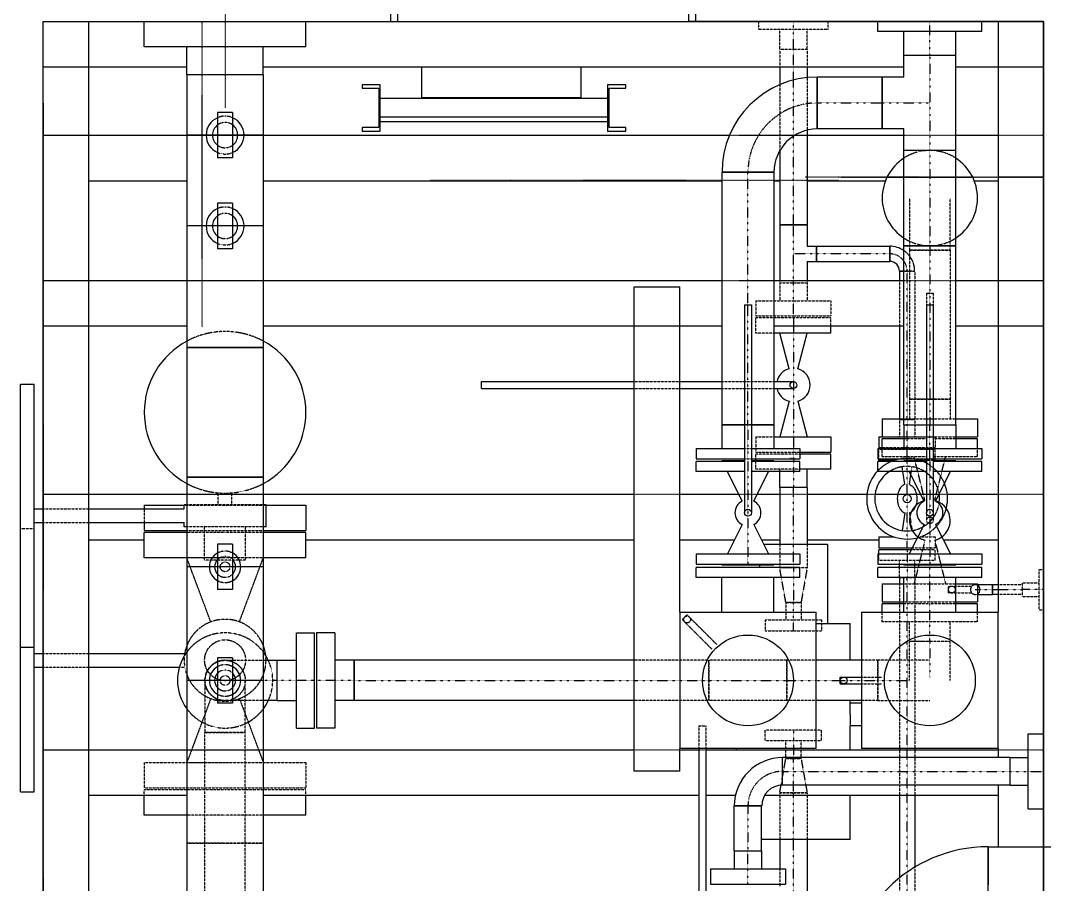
# Model space of a CAD drawing. Header units: millimetres. Extents: x -10011772 to -8149599, y 2847708 to 3434448.
# Drawn here: x -9500925 to -9496420, y 3187365 to 3191168 of the extents above; entities that cross this region are included whole.
import ezdxf

# ---------------------------------------------------------------- set-up
doc = ezdxf.new("R2010")
doc.units = ezdxf.units.MM
for name, pattern in [('DASHDOT2', [0.5, 0.25, -0.125, 0, -0.125]), ('DIVIDE2', [0.625, 0.25, -0.125, 0, -0.125, 0, -0.125]), ('HIDDEN2', [0.1875, 0.125, -0.0625])]:
    doc.linetypes.add(name, pattern=pattern)
doc.layers.add('总平面底图', color=9, linetype='Continuous')

# ---------------------------------------------------------------- blocks, each defined once
blk = doc.blocks.new('总平面底图 爆炸危险区 LOCATION I')
at = {"layer": '总平面底图', "linetype": 'DASHDOT2'}
for p, q in [((224714.9, 132007), (224714.9, 131667.7)), ((224664.8, 131185.1), (224664.8, 131857.7)), ((224315.6, 128677.7), (224315.6, 131677.7)), ((224314.9, 131607.5), (224415, 131607.5)), ((224630.7, 131607.5), (224799, 131607.5)), ((225824.2, 131607.5), (225995, 131607.5)), ((226207.7, 131607.5), (226322, 131607.5)), ((226414.8, 131607.5), (226514.9, 131607.5)), ((225264.9, 131507.7), (225164.9, 131507.7)), ((225342.9, 131507.7), (225264.9, 131507.7)), ((226064.9, 131507.7), (225342.9, 131507.7)), ((226064.9, 131515.2), (225990.9, 131515.2)), ((226170.8, 131515.2), (226064.9, 131515.2)), ((226069.2, 131515.2), (226170.8, 131515.2)), ((226359, 131515.2), (226170.8, 131515.2)), ((226170.8, 131515.2), (226359, 131515.2)), ((226414.8, 131515.2), (226359, 131515.2)), ((226359, 131515.2), (226414.8, 131515.2)), ((226514.9, 131515.2), (226414.8, 131515.2)), ((226414.8, 131515.2), (226514.9, 131515.2)), ((224314.9, 131287.8), (224415, 131287.8)), ((224630.7, 131287.8), (224799, 131287.8)), ((225807.7, 131287.8), (225922, 131287.8)), ((226207.7, 131287.8), (226322, 131287.8)), ((226414.8, 131287.8), (226514.9, 131287.8)), ((225614.8, 131187.7), (225614.8, 131273.5)), ((225969, 130895.8), (225956.5, 130895.8)), ((224314.9, 130817.5), (224415, 130817.5)), ((224630.7, 130817.5), (224799, 130817.5)), ((225614.8, 130817.5), (225714.9, 130817.5)), ((225844.5, 130817.5), (225885.2, 130817.5)), ((225934.7, 130817.5), (225995, 130817.5)), ((226126.5, 130817.5), (226144.4, 130817.5)), ((226194.3, 130817.5), (226235.5, 130817.5)), ((226244.5, 130817.5), (226285.2, 130817.5)), ((226285.3, 130817.5), (226303.2, 130817.5)), ((226414.8, 130817.5), (226514.9, 130817.5)), ((224314.9, 130255.2), (224415, 130255.2)), ((224630.7, 130255.2), (224799, 130255.2)), ((225614.8, 130255.2), (225714.9, 130255.2)), ((225614.8, 130208.2), (225614.8, 130255.2)), ((225756.9, 130255.2), (225771.9, 130255.2)), ((226414.8, 130255.2), (226514.9, 130255.2))]:
    blk.add_line(p, q, dxfattribs=at)
at = {"layer": '总平面底图', "linetype": 'Continuous'}
for p, q in [((225094.8, 131857.7), (225094.8, 131947.9)), ((225734.9, 131857.7), (225734.9, 131947.9)), ((225079.6, 131857.7), (225079.6, 131912.7)), ((225750.2, 131857.7), (225750.2, 131912.7)), ((224314.8, 131857.7), (225094.8, 131857.7)), ((224314.8, 129157.7), (224314.8, 131857.7)), ((224314.9, 129450.1), (224314.9, 131857.7)), ((224314.9, 131757.6), (224314.9, 131857.7)), ((224415, 129450.1), (224415, 131857.7)), ((224537.1, 131802.2), (224537.1, 131857.7)), ((224892.7, 131802.2), (224892.7, 131857.7)), ((225094.8, 131857.7), (225734.9, 131857.7)), ((226150.6, 131857.7), (225734.9, 131857.7)), ((226264.9, 131857.7), (226150.6, 131857.7)), ((226150.6, 131835.4), (226150.6, 131857.7)), ((226379.2, 131857.7), (226264.9, 131857.7)), ((226379.2, 131835.4), (226379.2, 131857.7)), ((226514.9, 131857.7), (226379.2, 131857.7)), ((226414.8, 131857.7), (226414.8, 130557.7)), ((226514.9, 128057.7), (226514.9, 131857.7)), ((226264.9, 131835.4), (226150.6, 131835.4)), ((226207.7, 131783), (226207.7, 131835.4)), ((226379.2, 131835.4), (226264.9, 131835.4)), ((226322, 131783), (226322, 131835.4)), ((224714.9, 131802.2), (224537.1, 131802.2)), ((224630.7, 131740.4), (224630.7, 131802.2)), ((224892.7, 131802.2), (224714.9, 131802.2)), ((224799, 131740.4), (224799, 131802.2)), ((226264.9, 131783), (226207.7, 131783)), ((226322, 131783), (226207.7, 131783)), ((226207.7, 131735.5), (226207.7, 131783)), ((226322, 131783), (226264.9, 131783)), ((226322, 131573.7), (226322, 131783)), ((224314.9, 131757.6), (224630.7, 131757.6)), ((224799, 131757.6), (226207.7, 131757.6)), ((225147.4, 131689.4), (225147.4, 131757.6)), ((225147.4, 131689.4), (225147.4, 131757.6)), ((225497.4, 131757.6), (225497.4, 131689.4)), ((225497.4, 131757.6), (225497.4, 131689.4)), ((225934.7, 131757.6), (225934.7, 131718.6)), ((225995, 131757.6), (225995, 131734.4)), ((226322, 131757.6), (226514.9, 131757.6)), ((224714.9, 131740.4), (224630.7, 131740.4)), ((224714.9, 131740.4), (224630.7, 131740.4)), ((224630.7, 131740.4), (224630.7, 131607.7)), ((224799, 131740.4), (224714.9, 131740.4)), ((224799, 131740.4), (224714.9, 131740.4)), ((224799, 131740.4), (224799, 131607.7)), ((226017.3, 131621.2), (226017.3, 131735.5)), ((226160.2, 131735.5), (226017.3, 131735.5)), ((226017.3, 131735.5), (226017.3, 131621.2)), ((226160.2, 131621.2), (226160.2, 131735.5)), ((226160.2, 131735.5), (226160.2, 131678.4)), ((226207.7, 131735.5), (226160.2, 131735.5)), ((225056.2, 131718.2), (225016.1, 131718.2)), ((225016.1, 131718.2), (225016.1, 131710.7)), ((225016.1, 131710.7), (225053, 131710.7)), ((225053, 131710.7), (225053, 131624.1)), ((225056.2, 131616.6), (225056.2, 131718.2)), ((225556.2, 131718.2), (225556.2, 131616.6)), ((225596.3, 131718.2), (225556.2, 131718.2)), ((225559.4, 131624.1), (225559.4, 131710.7)), ((225559.4, 131710.7), (225596.3, 131710.7)), ((225596.3, 131710.7), (225596.3, 131718.2)), ((225556.2, 131688.2), (225056.2, 131688.2)), ((225497.4, 131689.4), (225147.4, 131689.4)), ((225497.4, 131689.4), (225147.4, 131689.4)), ((226160.2, 131678.4), (226160.2, 131621.2)), ((224698.2, 131657.7), (224698.2, 131607.7)), ((224731.5, 131657.7), (224698.2, 131657.7)), ((224731.5, 131657.7), (224731.5, 131607.7)), ((225056.2, 131648.1), (225556.2, 131648.1)), ((225016.1, 131624.1), (225016.1, 131616.6)), ((225053, 131624.1), (225016.1, 131624.1)), ((225056.2, 131637.4), (225556.2, 131637.4)), ((225596.3, 131624.1), (225559.4, 131624.1)), ((225596.3, 131616.6), (225596.3, 131624.1)), ((226160.2, 131621.2), (226017.3, 131621.2)), ((226207.7, 131621.2), (226160.2, 131621.2)), ((226207.7, 131573.7), (226207.7, 131621.2)), ((224415, 131607.5), (224630.7, 131607.5)), ((224799, 131607.7), (224630.7, 131607.7)), ((224630.7, 131607.7), (224630.7, 131407.7)), ((224698.2, 131607.7), (224698.2, 131557.7)), ((224731.5, 131607.7), (224731.5, 131557.7)), ((224799, 131607.7), (224799, 131407.7)), ((224799, 131607.5), (225824.2, 131607.5)), ((225016.1, 131616.6), (225056.2, 131616.6)), ((225556.2, 131616.6), (225596.3, 131616.6)), ((225995, 131618.6), (225995, 131409.9)), ((225995, 131607.5), (226207.7, 131607.5)), ((226322, 131607.5), (226414.8, 131607.5)), ((224731.5, 131557.7), (224698.2, 131557.7)), ((225934.7, 131573.5), (225934.7, 131409.9)), ((226322, 131573.7), (226207.7, 131573.7)), ((226207.7, 131364.4), (226207.7, 131573.7)), ((226322, 131573.7), (226207.7, 131573.7)), ((226322, 131364.4), (226322, 131573.7)), ((224415, 131507.4), (224630.7, 131507.4)), ((224799, 131507.4), (225807.7, 131507.4)), ((225807.7, 131526), (225922, 131526)), ((225922, 131526), (225807.7, 131526)), ((225807.7, 131526), (225807.7, 130970.4)), ((225922, 131526), (225922, 130970.4)), ((225922, 131507.4), (225934.7, 131507.4)), ((225995, 131507.4), (226167.4, 131507.4)), ((226362.4, 131507.4), (226414.8, 131507.4)), ((224698.2, 131457.7), (224698.2, 131407.7)), ((224731.5, 131457.7), (224698.2, 131457.7)), ((224731.5, 131457.7), (224731.5, 131407.7)), ((224799, 131407.7), (224630.7, 131407.7)), ((224630.7, 131407.7), (224630.7, 131140.5)), ((224698.2, 131407.7), (224698.2, 131357.7)), ((224731.5, 131407.7), (224731.5, 131357.7)), ((224799, 131407.7), (224799, 131140.5)), ((225934.7, 131409.9), (225995, 131409.9)), ((225934.7, 131409.9), (225934.7, 131287.8)), ((225964.9, 131409.9), (225934.7, 131409.9)), ((225995, 131409.9), (225964.9, 131409.9)), ((225995, 131409.9), (225995, 131363.1)), ((224731.5, 131357.7), (224698.2, 131357.7)), ((225995, 131363.1), (226015.7, 131363.1)), ((226015.7, 131346.4), (226015.7, 131363.1)), ((226015.7, 131363.1), (226015.7, 131329.7)), ((226015.7, 131363.1), (226176.8, 131363.1)), ((226176.8, 131329.7), (226176.8, 131363.1)), ((226176.8, 131363.1), (226176.8, 131329.7)), ((226322, 131364.4), (226207.7, 131364.4)), ((226207.7, 131364.4), (226264.9, 131364.4)), ((226207.7, 130970.4), (226207.7, 131364.4)), ((226264.9, 131364.4), (226322, 131364.4)), ((226322, 130970.4), (226322, 131364.4)), ((225995, 131329.7), (225995, 131287.8)), ((225995, 131329.7), (226015.7, 131329.7)), ((226015.7, 131329.7), (226015.7, 131346.4)), ((226015.7, 131329.7), (226176.8, 131329.7)), ((226198.2, 131308.3), (226207.7, 131308.3)), ((226207.7, 131308.3), (226198.2, 131308.3)), ((226198.2, 131308.3), (226198.2, 131287.8)), ((224314.9, 131287.8), (224630.7, 131287.8)), ((224314.9, 131187.7), (224314.9, 131287.8)), ((224799, 131287.8), (225807.7, 131287.8)), ((225922, 131287.8), (226207.7, 131287.8)), ((226322, 131287.8), (226514.9, 131287.8)), ((225614.8, 131273.5), (225714.9, 131273.5)), ((225614.8, 130208.2), (225614.8, 131273.5)), ((225714.9, 130557.7), (225714.9, 131273.5)), ((225857.4, 131233.9), (225864.9, 131233.9)), ((225857.4, 131233.9), (225857.4, 130776.7)), ((225864.9, 131233.9), (225872.4, 131233.9)), ((225872.4, 131233.9), (225872.4, 130776.7)), ((226257.4, 131233.9), (226264.9, 131233.9)), ((226257.4, 131233.9), (226257.4, 130776.7)), ((226264.9, 131233.9), (226272.4, 131233.9)), ((226272.4, 131233.9), (226272.4, 130776.7)), ((224314.9, 131187.7), (224630.7, 131187.7)), ((224799, 131187.7), (225807.7, 131187.7)), ((225922, 131187.7), (226207.7, 131187.7)), ((225964.9, 131172), (225922, 131172)), ((225964.9, 131171.9), (225934.7, 131171.9)), ((225955.5, 131093.4), (225934.7, 131171.9)), ((226047.4, 131172), (225964.9, 131172)), ((225995, 131171.9), (225964.9, 131171.9)), ((225974.3, 131093.4), (225995, 131171.9)), ((226047.4, 131172), (226047.4, 131187.7)), ((226198.2, 131187.7), (226198.2, 130983.6)), ((226322, 131187.7), (226514.9, 131187.7)), ((224630.7, 131140.5), (224799, 131140.5)), ((224630.7, 131140.5), (224630.7, 130855)), ((224714.9, 131140.5), (224630.7, 131140.5)), ((224799, 131140.5), (224714.9, 131140.5)), ((224799, 131140.5), (224799, 130855)), ((224264.9, 130480.6), (224264.9, 131059.7)), ((224264.9, 131059.7), (224294.9, 131059.7)), ((224294.9, 130480.6), (224294.9, 131059.7)), ((225279.1, 131057.7), (225279.1, 131065.2)), ((225279.1, 131065.2), (225614.8, 131065.2)), ((225279.1, 131050.2), (225279.1, 131057.7)), ((225714.9, 131065.2), (225807.7, 131065.2)), ((225922, 131065.2), (225964.9, 131065.2)), ((225279.1, 131050.2), (225614.8, 131050.2)), ((225714.9, 131050.2), (225807.7, 131050.2)), ((225922, 131050.2), (225964.9, 131050.2)), ((225955.5, 131022), (225934.7, 130943.5)), ((225974.3, 131022), (225995, 130943.5)), ((225807.7, 130970.4), (225857.4, 130970.4)), ((225807.7, 130970.4), (225807.7, 130918)), ((225857.4, 130970.4), (225807.7, 130970.4)), ((225872.4, 130970.4), (225922, 130970.4)), ((225922, 130970.4), (225872.4, 130970.4)), ((225922, 130970.4), (225922, 130918)), ((226160.1, 130983.6), (226207.7, 130983.6)), ((226160.1, 130983.6), (226160.1, 130943.9)), ((226207.7, 130970.4), (226257.4, 130970.4)), ((226207.7, 130970.4), (226207.7, 130918)), ((226207.7, 130970.4), (226257.4, 130970.4)), ((226272.4, 130970.4), (226322, 130970.4)), ((226272.4, 130970.4), (226322, 130970.4)), ((226322, 130983.6), (226369.7, 130983.6)), ((226322, 130970.4), (226322, 130918)), ((226369.7, 130983.6), (226369.7, 130943.9)), ((225922, 130943.5), (225964.9, 130943.5)), ((225934.7, 130943.5), (225995, 130943.5)), ((225964.9, 130943.5), (226047.4, 130943.5)), ((226047.4, 130943.5), (226047.4, 130910.1)), ((226153, 130943.9), (226160.1, 130943.9)), ((226153, 130943.9), (226153, 130920.1)), ((226160.1, 130943.9), (226207.7, 130943.9)), ((226207.7, 130939.5), (226160.1, 130939.5)), ((226160.1, 130918), (226160.1, 130939.5)), ((226322, 130943.9), (226369.7, 130943.9)), ((226369.7, 130939.5), (226322, 130939.5)), ((226369.7, 130918), (226369.7, 130939.5)), ((225750.6, 130918), (225857.4, 130918)), ((225750.6, 130918), (225750.6, 130895.7)), ((225872.4, 130918), (225979.2, 130918)), ((225979.2, 130918), (225979.2, 130895.7)), ((225979.2, 130910.1), (226047.4, 130910.1)), ((226047.4, 130905.7), (225979.2, 130905.7)), ((226047.4, 130872.4), (226047.4, 130905.7)), ((226150.6, 130918), (226257.4, 130918)), ((226150.6, 130918), (226150.6, 130895.7)), ((226153, 130920.1), (226160.1, 130920.1)), ((226272.4, 130918), (226379.2, 130918)), ((226379.2, 130918), (226379.2, 130895.7)), ((225750.6, 130895.7), (225857.4, 130895.7)), ((225857.4, 130889.7), (225750.6, 130889.7)), ((225750.6, 130867.5), (225750.6, 130889.7)), ((225857.4, 130891.3), (225807.7, 130891.3)), ((225808.5, 130889.7), (225807.7, 130891.3)), ((225872.4, 130895.7), (225979.2, 130895.7)), ((225922, 130891.3), (225872.4, 130891.3)), ((225979.2, 130889.7), (225872.4, 130889.7)), ((225882.3, 130891.3), (225882.3, 130895.7)), ((225921.3, 130889.7), (225922, 130891.3)), ((225979.2, 130867.5), (225979.2, 130889.7)), ((226150.6, 130895.7), (226257.4, 130895.7)), ((226257.4, 130889.7), (226150.6, 130889.7)), ((226150.6, 130867.5), (226150.6, 130889.7)), ((226153, 130891.9), (226153, 130895.7)), ((226186.2, 130891.9), (226153, 130891.9)), ((226257.4, 130891.3), (226207.7, 130891.3)), ((226208.5, 130889.7), (226207.7, 130891.3)), ((226232.4, 130891.3), (226231.3, 130895.7)), ((226272.4, 130895.7), (226379.2, 130895.7)), ((226322, 130891.3), (226272.4, 130891.3)), ((226379.2, 130889.7), (226272.4, 130889.7)), ((226297.4, 130891.3), (226298.5, 130895.7)), ((226321.3, 130889.7), (226322, 130891.3)), ((226379.2, 130867.5), (226379.2, 130889.7)), ((224630.7, 130855), (224799, 130855)), ((224714.9, 130855), (224630.7, 130855)), ((224630.7, 130855), (224630.7, 130657.7)), ((224799, 130855), (224714.9, 130855)), ((224799, 130855), (224799, 130657.7)), ((225857.4, 130867.5), (225750.6, 130867.5)), ((225852.1, 130802.3), (225819.6, 130867.5)), ((225979.2, 130867.5), (225872.4, 130867.5)), ((225877.7, 130802.3), (225910.2, 130867.5)), ((225934.7, 130832.5), (225934.7, 130867.5)), ((226047.4, 130872.4), (225979.2, 130872.4)), ((225995, 130832.5), (225995, 130872.4)), ((226257.4, 130867.5), (226150.6, 130867.5)), ((226210, 130839.3), (226205.6, 130867.5)), ((226252.1, 130802.3), (226219.6, 130867.5)), ((226219.8, 130839.3), (226223.1, 130860.6)), ((226379.2, 130867.5), (226272.4, 130867.5)), ((226277.7, 130802.3), (226310.2, 130867.5)), ((225964.9, 130832.5), (225934.7, 130832.5)), ((225995, 130832.5), (225934.7, 130832.5)), ((225934.7, 130832.5), (225934.7, 130707.7)), ((225995, 130832.5), (225964.9, 130832.5)), ((225995, 130832.5), (225995, 130707.7)), ((224415, 130817.5), (224630.7, 130817.5)), ((224799, 130817.5), (225614.8, 130817.5)), ((225714.9, 130817.5), (225844.5, 130817.5)), ((225885.2, 130817.5), (225934.7, 130817.5)), ((225995, 130817.5), (226126.5, 130817.5)), ((226144.4, 130817.5), (226194.3, 130817.5)), ((226235.5, 130817.5), (226244.5, 130817.5)), ((226285.2, 130817.5), (226285.3, 130817.5)), ((226303.2, 130817.5), (226414.8, 130817.5)), ((224537.1, 130793.2), (224624.9, 130793.2)), ((224537.1, 130793.2), (224537.1, 130785.1)), ((224630.7, 130794.5), (224624.9, 130794.5)), ((224624.9, 130785.1), (224624.9, 130794.5)), ((224804.9, 130794.5), (224799, 130794.5)), ((224804.9, 130745.7), (224804.9, 130794.5)), ((224804.9, 130793.2), (224892.7, 130793.2)), ((224892.7, 130793.2), (224892.7, 130737.6)), ((224294.9, 130785.1), (224314.9, 130785.1)), ((224415, 130785.1), (224624.9, 130785.1)), ((226210, 130776.2), (226204, 130737.4)), ((226219.8, 130776.2), (226220.9, 130768.8)), ((224294.9, 130755.1), (224314.9, 130755.1)), ((224415, 130755.1), (224624.9, 130755.1)), ((224537.1, 130755.1), (224537.1, 130737.6)), ((224624.9, 130745.7), (224624.9, 130755.1)), ((224630.7, 130745.7), (224624.9, 130745.7)), ((224804.9, 130745.7), (224799, 130745.7)), ((225852.1, 130751.1), (225819.6, 130686)), ((225877.7, 130751.1), (225910.2, 130686)), ((226252.1, 130751.1), (226219.6, 130686)), ((226277.7, 130751.1), (226310.2, 130686)), ((224537.1, 130737.6), (224630.7, 130737.6)), ((224630.7, 130733.2), (224537.1, 130733.2)), ((224537.1, 130677.6), (224537.1, 130733.2)), ((224799, 130737.6), (224892.7, 130737.6)), ((224892.7, 130733.2), (224799, 130733.2)), ((224892.7, 130677.6), (224892.7, 130733.2)), ((226153, 130723.6), (226186.2, 130723.6)), ((226153, 130723.6), (226153, 130699.8)), ((226225.6, 130738.3), (226225.8, 130737.4)), ((224415, 130717.4), (224537.1, 130717.4)), ((224698.2, 130707.7), (224698.2, 130657.7)), ((224731.5, 130707.7), (224698.2, 130707.7)), ((224731.5, 130707.7), (224731.5, 130657.7)), ((224892.7, 130717.4), (225614.8, 130717.4)), ((225714.9, 130717.4), (225835.3, 130717.4)), ((225894.5, 130717.4), (225934.7, 130717.4)), ((225899.3, 130707.7), (225964.9, 130707.7)), ((225964.9, 130707.7), (226039.9, 130707.7)), ((225995, 130717.4), (226153, 130717.4)), ((226039.9, 130707.7), (226039.9, 130532.7)), ((226153, 130699.8), (226214.9, 130699.8)), ((226214.9, 130699.8), (226226.5, 130699.8)), ((226294.5, 130717.4), (226414.8, 130717.4)), ((224630.7, 130677.6), (224537.1, 130677.6)), ((224892.7, 130677.6), (224799, 130677.6)), ((225750.6, 130686), (225864.9, 130686)), ((225750.6, 130686), (225750.6, 130663.7)), ((225864.9, 130686), (225979.2, 130686)), ((225979.2, 130686), (225979.2, 130663.7)), ((226150.6, 130686), (226264.9, 130686)), ((226150.6, 130686), (226150.6, 130663.7)), ((226214.9, 130695.3), (226153, 130695.3)), ((226153, 130686), (226153, 130695.3)), ((226224.3, 130695.3), (226214.9, 130695.3)), ((226264.9, 130686), (226379.2, 130686)), ((226379.2, 130686), (226379.2, 130663.7)), ((224799, 130657.7), (224630.7, 130657.7)), ((224630.7, 130657.7), (224630.7, 130407.7)), ((224698.2, 130657.7), (224698.2, 130607.7)), ((224731.5, 130657.7), (224731.5, 130607.7)), ((224799, 130657.7), (224799, 130407.7)), ((225750.6, 130663.7), (225864.9, 130663.7)), ((225864.9, 130656.2), (225750.6, 130656.2)), ((225750.6, 130633.9), (225750.6, 130656.2)), ((225808.5, 130663.7), (225807.7, 130662.2)), ((225807.7, 130662.2), (225922, 130662.2)), ((225864.9, 130663.7), (225979.2, 130663.7)), ((225979.2, 130656.2), (225864.9, 130656.2)), ((225889.9, 130662.2), (225889.9, 130656.2)), ((225921.3, 130663.7), (225922, 130662.2)), ((225979.2, 130633.9), (225979.2, 130656.2)), ((226150.6, 130663.7), (226264.9, 130663.7)), ((226264.9, 130656.2), (226150.6, 130656.2)), ((226150.6, 130633.9), (226150.6, 130656.2)), ((226198.2, 130656.2), (226198.2, 130663.7)), ((226208.5, 130663.7), (226207.7, 130662.2)), ((226207.7, 130662.2), (226264.9, 130662.2)), ((226231.6, 130656.2), (226231.6, 130662.2)), ((226240.6, 130662.2), (226239.2, 130656.2)), ((226264.9, 130663.7), (226379.2, 130663.7)), ((226264.9, 130662.2), (226322, 130662.2)), ((226379.2, 130656.2), (226264.9, 130656.2)), ((226289.1, 130662.2), (226290.6, 130656.2)), ((226321.3, 130663.7), (226322, 130662.2)), ((226379.2, 130633.9), (226379.2, 130656.2)), ((225864.9, 130633.9), (225750.6, 130633.9)), ((225807.7, 130557.7), (225807.7, 130633.9)), ((225979.2, 130633.9), (225864.9, 130633.9)), ((225922, 130557.7), (225922, 130633.9)), ((226264.9, 130633.9), (226150.6, 130633.9)), ((226198.2, 130633.3), (226198.2, 130633.9)), ((226207.7, 130633.3), (226198.2, 130633.3)), ((226207.7, 130633.3), (226198.2, 130633.3)), ((226198.2, 130633.3), (226198.2, 130620.2)), ((226207.7, 130557.7), (226207.7, 130633.9)), ((226379.2, 130633.9), (226264.9, 130633.9)), ((226322, 130557.7), (226322, 130633.9)), ((224731.5, 130607.7), (224698.2, 130607.7)), ((226160.1, 130620.2), (226207.7, 130620.2)), ((226160.1, 130620.2), (226160.1, 130580.6)), ((226322, 130620.2), (226369.7, 130620.2)), ((226369.7, 130620.2), (226369.7, 130580.6)), ((226403, 130618.4), (226369.7, 130618.4)), ((226403, 130597), (226403, 130618.4)), ((226414.8, 130618.4), (226403, 130618.4)), ((226403, 130618.4), (226403, 130607.7)), ((226403, 130607.7), (226403, 130597)), ((226369.7, 130597), (226403, 130597)), ((226414.8, 130597), (226403, 130597)), ((226160.1, 130580.6), (226207.7, 130580.6)), ((226207.7, 130576.1), (226160.1, 130576.1)), ((226160.1, 130557.7), (226160.1, 130576.1)), ((226198.2, 130580.6), (226198.2, 130576.1)), ((226322, 130580.6), (226369.7, 130580.6)), ((226369.7, 130576.1), (226322, 130576.1)), ((226369.7, 130557.7), (226369.7, 130576.1)), ((225714.9, 130557.7), (226014.9, 130557.7)), ((225714.9, 130557.7), (225714.9, 130257.7)), ((226014.9, 130257.7), (226014.9, 130557.7)), ((226114.9, 130557.7), (226414.9, 130557.7)), ((226114.9, 130557.7), (226114.9, 130257.7)), ((226414.9, 130257.7), (226414.9, 130557.7)), ((226014.9, 130532.7), (226089.9, 130532.7)), ((226089.9, 130452.2), (226089.9, 130532.7)), ((224872, 130407.7), (224872, 130512.5)), ((224872, 130512.5), (224911.7, 130512.5)), ((224911.7, 130407.7), (224911.7, 130512.5)), ((224916.2, 130512.5), (224916.2, 130407.7)), ((224955.9, 130512.5), (224916.2, 130512.5)), ((224955.9, 130512.5), (224955.9, 130407.7)), ((224264.9, 130452.2), (224264.9, 130480.6)), ((224264.9, 130480.6), (224294.9, 130480.6)), ((224294.9, 130452.2), (224294.9, 130480.6)), ((224264.9, 130162.7), (224264.9, 130452.2)), ((224294.9, 130467.2), (224314.9, 130467.2)), ((224294.9, 130162.7), (224294.9, 130452.2)), ((224415, 130467.2), (224626.1, 130467.2)), ((224698.2, 130457.7), (224698.2, 130407.7)), ((224731.5, 130457.7), (224698.2, 130457.7)), ((224731.5, 130457.7), (224731.5, 130407.7)), ((224799, 130452.2), (224829.2, 130452.2)), ((224829.2, 130407.7), (224829.2, 130452.2)), ((224829.2, 130452.2), (224872, 130452.2)), ((224829.2, 130363.3), (224829.2, 130452.2)), ((224998.7, 130452.2), (224955.9, 130452.2)), ((224998.7, 130452.2), (224998.7, 130407.7)), ((224998.7, 130363.3), (224998.7, 130452.2)), ((225614.8, 130452.2), (224998.7, 130452.2)), ((226114.9, 130452.2), (226014.9, 130452.2)), ((224294.9, 130437.2), (224314.9, 130437.2)), ((224415, 130437.2), (224614.4, 130437.2)), ((224799, 130407.7), (224630.7, 130407.7)), ((224630.7, 130407.7), (224630.7, 129837.8)), ((224698.2, 130407.7), (224698.2, 130357.7)), ((224731.5, 130407.7), (224731.5, 130357.7)), ((224799, 130407.7), (224799, 129837.8)), ((224829.2, 130363.3), (224829.2, 130407.7)), ((224872, 130302.9), (224872, 130407.7)), ((224911.7, 130302.9), (224911.7, 130407.7)), ((224916.2, 130407.7), (224916.2, 130302.9)), ((224955.9, 130407.7), (224955.9, 130302.9)), ((224998.7, 130407.7), (224998.7, 130363.3)), ((226067.9, 130407.7), (226067.9, 130415.2)), ((226067.9, 130415.2), (226114.9, 130415.2)), ((226067.9, 130400.2), (226067.9, 130407.7)), ((226067.9, 130400.2), (226114.9, 130400.2)), ((224829.2, 130363.3), (224799, 130363.3)), ((224829.2, 130363.3), (224872, 130363.3)), ((224998.7, 130363.3), (224955.9, 130363.3)), ((225614.8, 130363.3), (224998.7, 130363.3)), ((226114.9, 130363.3), (226014.9, 130363.3)), ((226089.9, 130332.7), (226089.9, 130363.3)), ((224731.5, 130357.7), (224698.2, 130357.7)), ((226114.9, 130357.7), (226089.9, 130357.7)), ((226089.9, 130332.7), (226089.9, 130307.7)), ((224872, 130302.9), (224911.7, 130302.9)), ((224955.9, 130302.9), (224916.2, 130302.9)), ((226089.9, 130282.7), (226089.9, 130307.7)), ((226114.9, 130307.7), (226089.9, 130307.7)), ((226089.9, 130255.2), (226089.9, 130282.7)), ((226481.5, 130207.7), (226481.5, 130290.3)), ((226481.5, 130290.3), (226514.9, 130290.3)), ((224415, 130255.2), (224630.7, 130255.2)), ((224799, 130255.2), (225614.8, 130255.2)), ((226014.9, 130257.7), (225714.9, 130257.7)), ((225714.9, 130208.2), (225714.9, 130257.7)), ((225714.9, 130255.2), (225756.9, 130255.2)), ((225756.9, 130257.7), (225756.9, 129815.2)), ((225771.9, 130257.7), (225771.9, 129815.2)), ((225771.9, 130255.2), (226414.8, 130255.2)), ((225839.9, 130255.2), (225839.9, 130257.7)), ((226414.9, 130257.7), (226114.9, 130257.7)), ((226198.2, 130257.7), (226198.2, 130255.2)), ((226231.6, 130257.7), (226231.6, 130255.2)), ((226414.8, 130257.7), (226414.8, 130237.9)), ((225941.1, 130177.6), (225941.1, 130237.9)), ((226441.7, 130237.9), (225941.1, 130237.9)), ((225941.1, 130177.6), (225941.1, 130237.9)), ((226441.7, 130207.7), (226441.7, 130237.9)), ((226441.7, 130237.9), (226481.5, 130237.9)), ((226441.7, 130177.6), (226441.7, 130237.9)), ((225714.9, 130208.2), (225614.8, 130208.2)), ((226441.7, 130177.6), (226441.7, 130207.7)), ((226481.5, 130125.2), (226481.5, 130207.7)), ((224264.9, 130162.7), (224294.9, 130162.7)), ((226441.7, 130177.6), (225941.1, 130177.6)), ((226414.8, 130177.6), (226414.8, 130041.9)), ((226441.7, 130177.6), (226481.5, 130177.6)), ((224415, 130155.1), (224630.7, 130155.1)), ((224537.1, 130111.3), (224537.1, 130155.1)), ((224799, 130155.1), (225756.9, 130155.1)), ((224892.7, 130111.3), (224892.7, 130155.1)), ((225771.9, 130155.1), (225837.4, 130155.1)), ((225901.5, 130155.1), (226414.8, 130155.1)), ((226089.9, 130057.7), (226089.9, 130155.1)), ((226198.2, 130155.1), (226198.2, 129973.4)), ((226231.6, 130155.1), (226231.6, 129996.7)), ((224630.7, 130111.3), (224537.1, 130111.3)), ((224892.7, 130111.3), (224799, 130111.3)), ((225834.7, 130131.5), (225895, 130131.5)), ((225834.7, 130032.8), (225834.7, 130131.5)), ((225895, 130131.5), (225834.7, 130131.5)), ((225895, 130032.8), (225895, 130131.5)), ((226481.5, 130125.2), (226514.9, 130125.2)), ((225964.9, 130057.7), (225895, 130057.7)), ((225934.7, 130057.7), (225934.7, 129992.9)), ((226089.9, 130057.7), (225964.9, 130057.7)), ((225995, 130057.7), (225995, 129807.7)), ((225834.7, 130032.8), (225895, 130032.8)), ((225834.7, 130032.8), (225895, 130032.8)), ((225834.7, 130032.8), (225834.7, 129992.9)), ((225895, 130032.8), (225895, 129992.9)), ((226393.5, 129873.6), (226393.5, 130041.9)), ((226393.5, 130041.9), (226393.5, 129957.7)), ((226393.5, 130041.9), (227934.4, 130041.9)), ((225782.3, 129992.9), (225947.4, 129992.9)), ((225782.3, 129992.9), (225782.3, 129959.6)), ((225947.4, 129992.9), (225947.4, 129959.6)), ((225782.3, 129959.6), (225947.4, 129959.6)), ((225934.7, 129959.6), (225934.7, 129955.2))]:
    blk.add_line(p, q, dxfattribs=at)
at = {"layer": '总平面底图'}
for p, q in [((224314.9, 128057.7), (224314.9, 131857.7)), ((224314.9, 131857.7), (226514.9, 131857.7)), ((226514.9, 131857.7), (226514.9, 128057.7))]:
    blk.add_line(p, q, dxfattribs=at)
at = {"layer": '总平面底图', "linetype": 'HIDDEN2'}
for p, q in [((225888.7, 131840.2), (225888.7, 131857.7)), ((226041.1, 131840.2), (226041.1, 131857.7)), ((225964.9, 131840.2), (225888.7, 131840.2)), ((225934.7, 131795.7), (225934.7, 131840.2)), ((226041.1, 131840.2), (225964.9, 131840.2)), ((225995, 131795.7), (225995, 131840.2)), ((225964.9, 131795.7), (225934.7, 131795.7)), ((225964.9, 131795.7), (225934.7, 131795.7)), ((225934.7, 131795.7), (225934.7, 131757.6)), ((225995, 131795.7), (225964.9, 131795.7)), ((225995, 131795.7), (225964.9, 131795.7)), ((225995, 131795.7), (225995, 131757.6)), ((225995, 131734.4), (225995, 131618.6)), ((225934.7, 131718.6), (225934.7, 131573.5)), ((226220.4, 131469.1), (226220.4, 131354.8)), ((226309.3, 131354.8), (226309.3, 131469.1)), ((226264.9, 131354.8), (226220.4, 131354.8)), ((226220.4, 131354.8), (226220.4, 131026.5)), ((226220.4, 131354.8), (226264.9, 131354.8)), ((226309.3, 131354.8), (226264.9, 131354.8)), ((226264.9, 131354.8), (226309.3, 131354.8)), ((226309.3, 131354.8), (226309.3, 131026.5)), ((226207.7, 131308.3), (226231.6, 131308.3)), ((226214.9, 131308.3), (226207.7, 131308.3)), ((226231.6, 131308.3), (226214.9, 131308.3)), ((226231.6, 131308.3), (226231.6, 130982.1)), ((225934.7, 131287.8), (225934.7, 131282.9)), ((225934.7, 131282.9), (225995, 131282.9)), ((225934.7, 131282.9), (225964.9, 131282.9)), ((225934.7, 131282.9), (225934.7, 131243.1)), ((225964.9, 131282.9), (225995, 131282.9)), ((225995, 131287.8), (225995, 131282.9)), ((225995, 131282.9), (225995, 131243.1)), ((226198.2, 131287.8), (226198.2, 131187.7)), ((226257.4, 131260), (226264.9, 131260)), ((226257.4, 131260), (226257.4, 131233.9)), ((226264.9, 131260), (226272.4, 131260)), ((226272.4, 131260), (226272.4, 131233.9)), ((225882.3, 131243.1), (225964.9, 131243.1)), ((225882.3, 131243.1), (225882.3, 131209.7)), ((225964.9, 131243.1), (226047.4, 131243.1)), ((226047.4, 131243.1), (226047.4, 131209.7)), ((225882.3, 131209.7), (225964.9, 131209.7)), ((225964.9, 131205.3), (225882.3, 131205.3)), ((225882.3, 131172), (225882.3, 131205.3)), ((225964.9, 131209.7), (226047.4, 131209.7)), ((226047.4, 131205.3), (225964.9, 131205.3)), ((226047.4, 131187.7), (226047.4, 131205.3)), ((225922, 131172), (225882.3, 131172)), ((224714.9, 131140.5), (224630.7, 131140.5)), ((224799, 131140.5), (224714.9, 131140.5)), ((225614.8, 131065.2), (225714.9, 131065.2)), ((225807.7, 131065.2), (225922, 131065.2)), ((225614.8, 131050.2), (225714.9, 131050.2)), ((225807.7, 131050.2), (225922, 131050.2)), ((226264.9, 131026.5), (226220.4, 131026.5)), ((226220.4, 131026.5), (226264.9, 131026.5)), ((226220.4, 131026.5), (226220.4, 130983.6)), ((226309.3, 131026.5), (226264.9, 131026.5)), ((226264.9, 131026.5), (226309.3, 131026.5)), ((226309.3, 131026.5), (226309.3, 130983.6)), ((225857.4, 130970.4), (225864.9, 130970.4)), ((225872.4, 130970.4), (225857.4, 130970.4)), ((225864.9, 130970.4), (225872.4, 130970.4)), ((226198.2, 130983.6), (226198.2, 130982.1)), ((226198.2, 130982.1), (226214.9, 130982.1)), ((226198.2, 130982.1), (226198.2, 130943.9)), ((226214.9, 130982.1), (226198.2, 130982.1)), ((226207.7, 130983.6), (226264.9, 130983.6)), ((226214.9, 130982.1), (226231.6, 130982.1)), ((226231.6, 130982.1), (226214.9, 130982.1)), ((226231.6, 130982.1), (226231.6, 130943.9)), ((226257.4, 130970.4), (226264.9, 130970.4)), ((226257.4, 130970.4), (226264.9, 130970.4)), ((226264.9, 130983.6), (226322, 130983.6)), ((226264.9, 130970.4), (226272.4, 130970.4)), ((226264.9, 130970.4), (226272.4, 130970.4)), ((225882.3, 130943.5), (225922, 130943.5)), ((225882.3, 130943.5), (225882.3, 130910.1)), ((226160.1, 130943.9), (226214.9, 130943.9)), ((226207.7, 130943.9), (226264.9, 130943.9)), ((226257.4, 130939.5), (226207.7, 130939.5)), ((226214.9, 130943.9), (226276.8, 130943.9)), ((226264.9, 130943.9), (226322, 130943.9)), ((226322, 130939.5), (226272.4, 130939.5)), ((226276.8, 130943.9), (226276.8, 130920.1)), ((225857.4, 130918), (225864.9, 130918)), ((225864.9, 130918), (225872.4, 130918)), ((225882.3, 130910.1), (225964.9, 130910.1)), ((225964.9, 130905.7), (225882.3, 130905.7)), ((225882.3, 130895.7), (225882.3, 130905.7)), ((225964.9, 130910.1), (225979.2, 130910.1)), ((225979.2, 130905.7), (225964.9, 130905.7)), ((226214.9, 130915.7), (226153, 130915.7)), ((226153, 130895.7), (226153, 130915.7)), ((226160.1, 130920.1), (226214.9, 130920.1)), ((226160.1, 130899.8), (226160.1, 130918)), ((226257.4, 130899.8), (226160.1, 130899.8)), ((226214.9, 130920.1), (226276.8, 130920.1)), ((226276.8, 130915.7), (226214.9, 130915.7)), ((226231.3, 130895.7), (226230.3, 130899.8)), ((226257.4, 130918), (226264.9, 130918)), ((226264.9, 130918), (226272.4, 130918)), ((226369.7, 130899.8), (226272.4, 130899.8)), ((226276.8, 130891.9), (226276.8, 130915.7)), ((226298.5, 130895.7), (226299.5, 130899.8)), ((226369.7, 130899.8), (226369.7, 130918)), ((225857.4, 130895.7), (225864.9, 130895.7)), ((225864.9, 130895.7), (225872.4, 130895.7)), ((225882.3, 130872.4), (225882.3, 130891.3)), ((226205.6, 130867.5), (226204, 130878)), ((226223.1, 130860.6), (226225.8, 130878)), ((226254.1, 130803.6), (226232.4, 130891.3)), ((226276.8, 130891.9), (226243.6, 130891.9)), ((226257.4, 130895.7), (226264.9, 130895.7)), ((226264.9, 130895.7), (226272.4, 130895.7)), ((226275.7, 130803.6), (226297.4, 130891.3)), ((224630.7, 130855), (224630.7, 130855)), ((224799, 130855), (224799, 130855)), ((225964.9, 130872.4), (225882.3, 130872.4)), ((225934.7, 130867.5), (225934.7, 130872.4)), ((225979.2, 130872.4), (225964.9, 130872.4)), ((224699.9, 130794.5), (224699.9, 130820.5)), ((224729.9, 130794.5), (224729.9, 130820.5)), ((224624.9, 130793.2), (224714.9, 130793.2)), ((224799, 130794.5), (224630.7, 130794.5)), ((224714.9, 130793.2), (224804.9, 130793.2)), ((224314.9, 130785.1), (224415, 130785.1)), ((224537.1, 130785.1), (224537.1, 130755.1)), ((226220.9, 130768.8), (226225.6, 130738.3)), ((226257.4, 130776.7), (226257.4, 130760)), ((226272.4, 130776.7), (226272.4, 130760)), ((224264.9, 130741.8), (224294.9, 130741.8)), ((224314.9, 130755.1), (224415, 130755.1)), ((224799, 130745.7), (224630.7, 130745.7)), ((224669.9, 130672.6), (224669.9, 130745.7)), ((224759.9, 130672.6), (224759.9, 130745.7)), ((224630.7, 130737.6), (224714.9, 130737.6)), ((224714.9, 130733.2), (224630.7, 130733.2)), ((224714.9, 130737.6), (224799, 130737.6)), ((224799, 130733.2), (224714.9, 130733.2)), ((226243.6, 130723.6), (226276.8, 130723.6)), ((226276.8, 130723.6), (226276.8, 130699.8)), ((225934.7, 130707.7), (225934.7, 130655.3)), ((225995, 130707.7), (225995, 130655.3)), ((226226.5, 130699.8), (226276.8, 130699.8)), ((226254.1, 130716.5), (226240.6, 130662.2)), ((226275.7, 130716.5), (226289.1, 130662.2)), ((224799, 130677.6), (224630.7, 130677.6)), ((224714.9, 130677.6), (224630.7, 130677.6)), ((224683.4, 130536.6), (224630.7, 130677.6)), ((224799, 130677.6), (224714.9, 130677.6)), ((224746.4, 130536.6), (224799, 130677.6)), ((226153, 130671.5), (226153, 130686)), ((226276.8, 130695.3), (226224.3, 130695.3)), ((226276.8, 130671.5), (226276.8, 130695.3)), ((224759.9, 130672.6), (224669.9, 130672.6)), ((225964.9, 130655.3), (225934.7, 130655.3)), ((225948.2, 130579.1), (225934.7, 130655.3)), ((225995, 130655.3), (225934.7, 130655.3)), ((225995, 130655.3), (225964.9, 130655.3)), ((225995, 130655.3), (225981.6, 130579.1)), ((226214.9, 130671.5), (226153, 130671.5)), ((226198.2, 130663.7), (226198.2, 130671.5)), ((226198.2, 130633.9), (226198.2, 130656.2)), ((226276.8, 130671.5), (226214.9, 130671.5)), ((226239.2, 130656.2), (226230.3, 130620.2)), ((226231.6, 130662.2), (226231.6, 130671.5)), ((226231.6, 130633.3), (226231.6, 130656.2)), ((226290.6, 130656.2), (226299.5, 130620.2)), ((226505.2, 130607.7), (226505.2, 130652.2)), ((226505.2, 130652.2), (226514.9, 130652.2)), ((226214.9, 130633.3), (226207.7, 130633.3)), ((226214.9, 130633.3), (226207.7, 130633.3)), ((226231.6, 130633.3), (226214.9, 130633.3)), ((226231.6, 130633.3), (226214.9, 130633.3)), ((226231.6, 130633.3), (226231.6, 130257.7)), ((226198.2, 130620.2), (226198.2, 130580.6)), ((226207.7, 130620.2), (226264.9, 130620.2)), ((226264.9, 130620.2), (226322, 130620.2)), ((226305.9, 130607.7), (226305.9, 130615.2)), ((226305.9, 130615.2), (226357.3, 130615.2)), ((226305.9, 130600.2), (226305.9, 130607.7)), ((226369.7, 130618.4), (226364.9, 130618.4)), ((226468.9, 130618.4), (226414.8, 130618.4)), ((226468.9, 130607.7), (226468.9, 130622.8)), ((226468.9, 130622.8), (226505.2, 130622.8)), ((226468.9, 130592.6), (226468.9, 130607.7)), ((226505.2, 130563.3), (226505.2, 130607.7)), ((226305.9, 130600.2), (226357.3, 130600.2)), ((226364.9, 130597), (226369.7, 130597)), ((226468.9, 130597), (226414.8, 130597)), ((226468.9, 130592.6), (226505.2, 130592.6)), ((225948.2, 130579.1), (225964.9, 130579.1)), ((225948.2, 130579.1), (225948.2, 130541)), ((225964.9, 130579.1), (225948.2, 130579.1)), ((225964.9, 130579.1), (225981.6, 130579.1)), ((225981.6, 130579.1), (225964.9, 130579.1)), ((225981.6, 130579.1), (225981.6, 130541)), ((226198.2, 130576.1), (226198.2, 130257.7)), ((226207.7, 130580.6), (226264.9, 130580.6)), ((226264.9, 130576.1), (226207.7, 130576.1)), ((226264.9, 130580.6), (226322, 130580.6)), ((226322, 130576.1), (226264.9, 130576.1)), ((226505.2, 130563.3), (226514.9, 130563.3)), ((225720.3, 130541.7), (225725.6, 130547)), ((225720.3, 130541.7), (225785.7, 130476.3)), ((225725.6, 130547), (225730.9, 130552.3)), ((225730.9, 130552.3), (225796.3, 130486.9)), ((225903, 130541), (225964.9, 130541)), ((225903, 130541), (225903, 130517.2)), ((225964.9, 130541), (226026.8, 130541)), ((226026.8, 130541), (226026.8, 130517.2)), ((226160.1, 130536.4), (226160.1, 130557.7)), ((226369.7, 130536.4), (226369.7, 130557.7)), ((225903, 130517.2), (225964.9, 130517.2)), ((225964.9, 130517.2), (226026.8, 130517.2)), ((226264.9, 130536.4), (226160.1, 130536.4)), ((226220.4, 130493.6), (226220.4, 130536.4)), ((226369.7, 130536.4), (226264.9, 130536.4)), ((226309.3, 130493.6), (226309.3, 130536.4)), ((226309.3, 130493.6), (226220.4, 130493.6)), ((226220.4, 130407.7), (226220.4, 130493.6)), ((226264.9, 130493.6), (226220.4, 130493.6)), ((226309.3, 130493.6), (226264.9, 130493.6)), ((226309.3, 130407.7), (226309.3, 130493.6)), ((224314.9, 130467.2), (224415, 130467.2)), ((224714.9, 130452.2), (224799, 130452.2)), ((225779, 130452.2), (225614.8, 130452.2)), ((225779, 130363.3), (225779, 130452.2)), ((225779, 130452.2), (225779, 130407.7)), ((225950.7, 130452.2), (225779, 130452.2)), ((225950.7, 130363.3), (225950.7, 130452.2)), ((226014.9, 130452.2), (225950.7, 130452.2)), ((225950.7, 130452.2), (225950.7, 130407.7)), ((226150.6, 130452.2), (226114.9, 130452.2)), ((226150.6, 130363.3), (226150.6, 130452.2)), ((226150.6, 130452.2), (226150.6, 130407.7)), ((226264.9, 130452.2), (226150.6, 130452.2)), ((224314.9, 130437.2), (224415, 130437.2)), ((224614.4, 130437.2), (224626.1, 130437.2)), ((224670.4, 130407.7), (224670.4, 130293.4)), ((224759.3, 130293.4), (224759.3, 130407.7)), ((225779, 130407.7), (225779, 130363.3)), ((225950.7, 130407.7), (225950.7, 130363.3)), ((226114.9, 130415.2), (226160.4, 130415.2)), ((226150.6, 130407.7), (226150.6, 130363.3)), ((226114.9, 130400.2), (226160.4, 130400.2)), ((224683.4, 130367.9), (224630.7, 130226.9)), ((224799, 130363.3), (224714.9, 130363.3)), ((224746.4, 130367.9), (224799, 130226.9)), ((225779, 130363.3), (225614.8, 130363.3)), ((225950.7, 130363.3), (225779, 130363.3)), ((226014.9, 130363.3), (225950.7, 130363.3)), ((226150.6, 130363.3), (226114.9, 130363.3)), ((226150.6, 130363.3), (226264.9, 130363.3)), ((224670.4, 130293.4), (224714.9, 130293.4)), ((224670.4, 129774.1), (224670.4, 130293.4)), ((224714.9, 130293.4), (224670.4, 130293.4)), ((224714.9, 130293.4), (224759.3, 130293.4)), ((224759.3, 130293.4), (224714.9, 130293.4)), ((224759.3, 129774.1), (224759.3, 130293.4)), ((225756.9, 130307.7), (225771.9, 130307.7)), ((225756.9, 130307.7), (225756.9, 130257.7)), ((225771.9, 130307.7), (225771.9, 130257.7)), ((225964.9, 130298.3), (225903, 130298.3)), ((225903, 130274.5), (225903, 130298.3)), ((226026.8, 130298.3), (225964.9, 130298.3)), ((226026.8, 130274.5), (226026.8, 130298.3)), ((225964.9, 130274.5), (225903, 130274.5)), ((225948.2, 130236.3), (225948.2, 130274.5)), ((226026.8, 130274.5), (225964.9, 130274.5)), ((225981.6, 130236.3), (225981.6, 130274.5)), ((226198.2, 130255.2), (226198.2, 130155.1)), ((226231.6, 130255.2), (226231.6, 130155.1)), ((224537.1, 130226.9), (224714.9, 130226.9)), ((224537.1, 130226.9), (224537.1, 130171.3)), ((224630.7, 130226.9), (224714.9, 130226.9)), ((224714.9, 130226.9), (224799, 130226.9)), ((224714.9, 130226.9), (224892.7, 130226.9)), ((224892.7, 130226.9), (224892.7, 130171.3)), ((225934.7, 130160.1), (225948.2, 130236.3)), ((225964.9, 130236.3), (225948.2, 130236.3)), ((225948.2, 130236.3), (225964.9, 130236.3)), ((225981.6, 130236.3), (225964.9, 130236.3)), ((225964.9, 130236.3), (225981.6, 130236.3)), ((225981.6, 130236.3), (225995, 130160.1)), ((224537.1, 130171.3), (224714.9, 130171.3)), ((224714.9, 130166.9), (224537.1, 130166.9)), ((224537.1, 130155.1), (224537.1, 130166.9)), ((224714.9, 130171.3), (224892.7, 130171.3)), ((224892.7, 130166.9), (224714.9, 130166.9)), ((224892.7, 130155.1), (224892.7, 130166.9)), ((225995, 130160.1), (225934.7, 130160.1)), ((225934.7, 130160.1), (225934.7, 130057.7)), ((225934.7, 130160.1), (225964.9, 130160.1)), ((225964.9, 130160.1), (225995, 130160.1)), ((225995, 130160.1), (225995, 130057.7)), ((224714.9, 130111.3), (224630.7, 130111.3)), ((224799, 130111.3), (224714.9, 130111.3)), ((224714.9, 130049.5), (224630.7, 130049.5)), ((224630.7, 130049.5), (224714.9, 130049.5)), ((224799, 130049.5), (224714.9, 130049.5)), ((224714.9, 130049.5), (224799, 130049.5)), ((225934.7, 129992.9), (225934.7, 129959.6)), ((226231.6, 129996.7), (226231.6, 129611.8)), ((226198.2, 129973.4), (226198.2, 129611.8))]:
    blk.add_line(p, q, dxfattribs=at)
at = {"layer": '总平面底图', "linetype": 'DIVIDE2'}
for p, q in [((225964.9, 131795.7), (225964.9, 131857.7)), ((226264.9, 131783), (226264.9, 131857.7)), ((225964.9, 131757.6), (225964.9, 131795.7)), ((226264.9, 131783), (226264.9, 131573.7)), ((226264.9, 131783), (226264.9, 131783)), ((225964.9, 131728.9), (225964.9, 131757.6)), ((225964.9, 131605.5), (225964.9, 131728.9)), ((226017.3, 131678.4), (226160.2, 131678.4)), ((226017.3, 131678.4), (226017.3, 131678.4)), ((226017.3, 131678.4), (226017.3, 131678.4)), ((226160.2, 131678.4), (226160.2, 131678.4)), ((226160.2, 131678.4), (226264.9, 131678.4)), ((225964.9, 131409.9), (225964.9, 131605.5)), ((226264.9, 131573.7), (226264.9, 131573.8)), ((226264.9, 131573.8), (226264.9, 131573.8)), ((226264.9, 131573.7), (226264.9, 131573.7)), ((226264.9, 131573.7), (226264.9, 131364.4)), ((225864.9, 131526), (225864.9, 131526)), ((225864.9, 131526), (225864.9, 131526)), ((225864.9, 131233.9), (225864.9, 131526)), ((225964.9, 131409.9), (225964.9, 131409.9)), ((225964.9, 131409.9), (225964.9, 131409.9)), ((225964.9, 131287.8), (225964.9, 131409.9)), ((226264.9, 131364.4), (226264.9, 131364.5)), ((226264.9, 131364.5), (226264.9, 131364.5)), ((226264.9, 131364.4), (226264.9, 131233.9)), ((226015.7, 131346.4), (225964.9, 131346.4)), ((226015.7, 131346.4), (226015.7, 131346.4)), ((226176.8, 131346.4), (226015.7, 131346.4)), ((226176.8, 131346.4), (226176.8, 131346.4)), ((226176.8, 131346.4), (226176.8, 131346.4)), ((226214.9, 131308.3), (226214.9, 131308.3)), ((226214.9, 131308.3), (226214.9, 131308.3)), ((226214.9, 130982.1), (226214.9, 131308.3)), ((225964.9, 131282.9), (225964.9, 131287.8)), ((225964.9, 131282.9), (225964.9, 131282.9)), ((225964.9, 131209.7), (225964.9, 131282.9)), ((225864.9, 130970.4), (225864.9, 131233.9)), ((226264.9, 131233.9), (226264.9, 130970.4)), ((225964.9, 131205.3), (225964.9, 131187.7)), ((225964.9, 131187.7), (225964.9, 130918)), ((225864.9, 130970.4), (225864.9, 130895.7)), ((226214.9, 130920.1), (226214.9, 130982.1)), ((226264.9, 130895.7), (226264.9, 130970.4)), ((225964.9, 130918), (225964.9, 130910.1)), ((225964.9, 130905.7), (225964.9, 130895.7)), ((226214.9, 130895.7), (226214.9, 130915.7)), ((225864.9, 130891.3), (225864.9, 130662.2)), ((225964.9, 130895.7), (225964.9, 130889.7)), ((225964.9, 130889.7), (225964.9, 130867.5)), ((226214.9, 130891.3), (226214.9, 130895.7)), ((226214.9, 130867.5), (226214.9, 130891.3)), ((226264.9, 130891.3), (226264.9, 130895.7)), ((226264.9, 130891.3), (226264.9, 130662.2)), ((225964.9, 130867.5), (225964.9, 130832.5)), ((226214.9, 130699.8), (226214.9, 130867.5)), ((225964.9, 130707.7), (225964.9, 130832.5)), ((225964.9, 130655.3), (225964.9, 130707.7)), ((226214.9, 130695.3), (226214.9, 130686)), ((226214.9, 130686), (226214.9, 130662.2)), ((225964.9, 130655.3), (225964.9, 130579.1)), ((226214.9, 130662.2), (226214.9, 130656.2)), ((226214.9, 130656.2), (226214.9, 130633.3)), ((226264.9, 130656.2), (226264.9, 130662.2)), ((226264.9, 130580.6), (226264.9, 130656.2)), ((226214.9, 130257.7), (226214.9, 130633.3)), ((226364.9, 130607.7), (226375.5, 130607.7)), ((226375.5, 130607.7), (226403, 130607.7)), ((226403, 130607.7), (226414.8, 130607.7)), ((226403, 130607.7), (226403, 130607.7)), ((226403, 130607.7), (226403, 130607.7)), ((226414.8, 130607.7), (226468.9, 130607.7)), ((226514.9, 130607.7), (226468.9, 130607.7)), ((225964.9, 130517.2), (225964.9, 130579.1)), ((226264.9, 130493.6), (226264.9, 130576.1)), ((226264.9, 130493.6), (226264.9, 130415.2)), ((226264.9, 130493.6), (226264.9, 130493.6)), ((224799, 130407.7), (224714.9, 130407.7)), ((224829.2, 130407.7), (224799, 130407.7)), ((224911.7, 130407.7), (224829.2, 130407.7)), ((224829.2, 130407.7), (224829.2, 130407.7)), ((224829.2, 130407.7), (224829.2, 130407.7)), ((224998.7, 130407.7), (224916.2, 130407.7)), ((224998.7, 130407.7), (225614.8, 130407.7)), ((225614.8, 130407.7), (225779, 130407.7)), ((225779, 130407.7), (225950.7, 130407.7)), ((225779, 130407.7), (225779, 130407.7)), ((225950.7, 130407.7), (226014.9, 130407.7)), ((225950.7, 130407.7), (225950.7, 130407.7)), ((225950.7, 130407.7), (225950.7, 130407.7)), ((226014.9, 130407.7), (226067.9, 130407.7)), ((226067.9, 130407.7), (226150.6, 130407.7)), ((226150.6, 130407.7), (226150.6, 130407.7)), ((226150.6, 130407.7), (226150.6, 130407.7)), ((226150.6, 130407.7), (226220.4, 130407.7)), ((225964.9, 130298.3), (225964.9, 130236.3)), ((226214.9, 130255.2), (226214.9, 130257.7)), ((226214.9, 130155.1), (226214.9, 130255.2)), ((225964.9, 130160.1), (225964.9, 130236.3)), ((225941.1, 130207.7), (226441.7, 130207.7)), ((225941.1, 130207.7), (225941.1, 130207.7)), ((225941.1, 130207.7), (225941.1, 130207.7)), ((226441.7, 130207.7), (226514.9, 130207.7)), ((225964.9, 130057.7), (225964.9, 130160.1)), ((226214.9, 129985.8), (226214.9, 130155.1)), ((225864.9, 130131.5), (225864.9, 130032.8)), ((225864.9, 130131.5), (225864.9, 130131.5)), ((225864.9, 130131.5), (225864.9, 130131.5)), ((225964.9, 129807.7), (225964.9, 130057.7)), ((225864.9, 129959.6), (225864.9, 130032.8)), ((226214.9, 129611.8), (226214.9, 129985.8))]:
    blk.add_line(p, q, dxfattribs=at)
at = {"layer": '总平面底图', "linetype": 'Continuous'}
for centre, radius in [((225964.9, 131057.7), 7.5), ((226214.9, 130807.7), 8.89), ((225864.9, 130776.7), 7.5), ((226264.9, 130776.7), 7.5), ((225864.9, 130407.7), 100), ((226264.9, 130407.7), 100), ((226075.4, 130407.7), 7.5)]:
    blk.add_circle(centre, radius, dxfattribs=at)
at = {"layer": '总平面底图', "linetype": 'HIDDEN2'}
for centre, radius in [((226264.9, 130760), 7.5), ((224714.9, 130657.7), 10.7), ((226313.4, 130607.7), 7.5), ((225730.9, 130541.7), 7.5), ((224714.9, 130452.2), 45), ((224714.9, 130407.7), 44.4), ((224714.9, 130407.7), 10.7)]:
    blk.add_circle(centre, radius, dxfattribs=at)
at = {"layer": '总平面底图', "linetype": 'Continuous'}
for centre, radius, start, end in [((226017.3, 131526), 209.5, 90, 180), ((224714.9, 131607.7), 41.7, 113.5215, 246.4785), ((224714.9, 131607.7), 41.7, 293.5215, 66.4785), ((224714.9, 131607.7), 27.8, 126.7726, 233.2274), ((224714.9, 131607.7), 27.8, 306.7726, 53.2274), ((226017.3, 131526), 95.2, 90, 180), ((226264.9, 131469.1), 104.8, 123.0557, 236.9443), ((226264.9, 131469.1), 104.8, 92.8213, 92.9303), ((226264.9, 131469.1), 104.8, 87.0697, 87.1787), ((226264.9, 131469.1), 104.8, 0, 56.9443), ((226264.9, 131469.1), 104.8, 303.0557, 0), ((224714.9, 131407.7), 41.7, 113.5215, 246.4785), ((224714.9, 131407.7), 41.7, 293.5215, 66.4785), ((224714.9, 131407.7), 27.8, 126.7726, 233.2274), ((224714.9, 131407.7), 27.8, 306.7726, 53.2274), ((226176.8, 131308.3), 54.8, 55.6133, 90), ((226176.8, 131308.3), 21.4, 0, 90), ((224714.9, 130997.7), 177.8, 118.2431, 241.7569), ((224714.9, 130997.7), 177.8, 298.2431, 61.7569), ((225964.9, 131057.7), 36.9, 104.7906, 168.2707), ((225964.9, 131057.7), 36.9, 284.7906, 75.2094), ((225964.9, 131057.7), 36.9, 191.7293, 255.2094), ((226214.9, 130807.7), 88.9, 98.1233, 112.666), ((226214.9, 130807.7), 88.9, 79.2711, 81.8767), ((226214.9, 130807.7), 88.9, 136.3263, 284.7037), ((226214.9, 130807.7), 71.1, 122.838, 279.0667), ((226214.9, 130807.7), 88.9, 346.113, 22.2679), ((226214.9, 130807.7), 71.1, 353.6341, 8.0333), ((225864.9, 130776.7), 28.6, 116.5142, 243.4858), ((225864.9, 130776.7), 28.6, 0, 63.4858), ((226264.9, 130760), 44.9, 106.9479, 233.9195), ((226264.9, 130776.7), 28.6, 116.5142, 243.4858), ((226264.9, 130776.7), 28.6, 0, 63.4858), ((226264.9, 130760), 44.9, 0, 73.0521), ((225864.9, 130776.7), 28.6, 296.5142, 0), ((226264.9, 130776.7), 28.6, 296.5142, 0), ((226264.9, 130760), 44.9, 306.0805, 0), ((224714.9, 130657.7), 34.5, 118.8738, 241.1262), ((224714.9, 130657.7), 34.5, 298.8738, 61.1262), ((224714.9, 130657.7), 23, 136.4125, 223.5875), ((224714.9, 130657.7), 23, 316.4125, 43.5875), ((226364.9, 130607.7), 10.7, 0, 63.4102), ((226364.9, 130607.7), 10.7, 296.5898, 0), ((224714.9, 130452.2), 90, 159.2057, 173.5898), ((224714.9, 130452.2), 90, 6.4102, 20.7943), ((224714.9, 130407.7), 104.8, 143.4205, 216.5795), ((224714.9, 130407.7), 104.8, 25.1027, 36.5795), ((224714.9, 130407.7), 34.5, 118.8738, 241.1262), ((224714.9, 130407.7), 34.5, 298.8738, 61.1262), ((224714.9, 130407.7), 23, 136.4125, 223.5875), ((224714.9, 130407.7), 23, 316.4125, 43.5875), ((224714.9, 130407.7), 104.8, 323.4205, 334.8973), ((225941.1, 130131.5), 106.4, 90, 180), ((225941.1, 130131.5), 46, 90, 180), ((226393.5, 129729.1), 312.7, 90, 180)]:
    blk.add_arc(centre, radius, start, end, dxfattribs=at)
at = {"layer": '总平面底图', "linetype": 'DIVIDE2'}
for centre, radius, start, end in [((226017.3, 131526), 152.4, 90, 180), ((226176.8, 131308.3), 38.1, 35.6752, 90), ((226176.8, 131308.3), 38.1, 0, 35.6752), ((225941.1, 130131.5), 76.2, 90, 180)]:
    blk.add_arc(centre, radius, start, end, dxfattribs=at)
at = {"layer": '总平面底图', "linetype": 'HIDDEN2'}
for centre, radius, start, end in [((224714.9, 131607.7), 41.7, 90, 113.5215), ((224714.9, 131607.7), 41.7, 66.4785, 90), ((224714.9, 131607.7), 27.8, 90, 126.7726), ((224714.9, 131607.7), 27.8, 53.2274, 90), ((224714.9, 131607.7), 27.8, 233.2274, 306.7726), ((224714.9, 131607.7), 41.7, 246.4785, 293.5215), ((226264.9, 131469.1), 104.8, 92.9303, 123.0557), ((226264.9, 131469.1), 104.8, 87.1787, 92.8213), ((226264.9, 131469.1), 104.8, 56.9443, 87.0697), ((224714.9, 131407.7), 41.7, 90, 113.5215), ((224714.9, 131407.7), 41.7, 66.4785, 90), ((224714.9, 131407.7), 27.8, 90, 126.7726), ((224714.9, 131407.7), 27.8, 53.2274, 90), ((224714.9, 131407.7), 27.8, 233.2274, 306.7726), ((226264.9, 131469.1), 104.8, 236.9443, 303.0557), ((224714.9, 131407.7), 41.7, 246.4785, 293.5215), ((226176.8, 131308.3), 54.8, 0, 55.6133), ((224714.9, 130997.7), 177.8, 61.7569, 118.2431), ((226214.9, 130807.7), 88.9, 112.666, 136.3263), ((226214.9, 130807.7), 71.1, 90, 122.838), ((226214.9, 130807.7), 88.9, 90, 98.1233), ((226214.9, 130807.7), 88.9, 81.8767, 90), ((226214.9, 130807.7), 71.1, 8.0333, 90), ((226214.9, 130807.7), 88.9, 22.2679, 79.2711), ((224714.9, 130997.7), 177.8, 241.7569, 270), ((224714.9, 130997.7), 177.8, 270, 298.2431), ((226214.9, 130807.7), 71.1, 279.0667, 353.6341), ((226264.9, 130760), 44.9, 103.9121, 106.9479), ((226264.9, 130760), 44.9, 73.0521, 76.0879), ((226214.9, 130807.7), 88.9, 284.7037, 346.113), ((226264.9, 130760), 44.9, 233.9195, 256.0879), ((226264.9, 130760), 44.9, 283.9121, 306.0805), ((224714.9, 130657.7), 34.5, 90, 118.8738), ((224714.9, 130657.7), 23, 90, 136.4125), ((224714.9, 130657.7), 34.5, 61.1262, 90), ((224714.9, 130657.7), 23, 43.5875, 90), ((224714.9, 130657.7), 23, 223.5875, 316.4125), ((224714.9, 130657.7), 34.5, 241.1262, 298.8738), ((226364.9, 130607.7), 10.7, 63.4102, 296.5898), ((224714.9, 130452.2), 90, 20.7943, 159.2057), ((224714.9, 130407.7), 104.8, 36.5795, 143.4205), ((224714.9, 130452.2), 90, 180, 6.4102), ((224714.9, 130452.2), 90, 173.5898, 180), ((224714.9, 130407.7), 44.4, 90, 270), ((224714.9, 130407.7), 104.8, 0, 25.1027), ((224714.9, 130407.7), 34.5, 90, 118.8738), ((224714.9, 130407.7), 23, 90, 136.4125), ((224714.9, 130407.7), 34.5, 61.1262, 90), ((224714.9, 130407.7), 23, 43.5875, 90), ((224714.9, 130407.7), 104.8, 334.8973, 0), ((224714.9, 130407.7), 23, 223.5875, 316.4125), ((224714.9, 130407.7), 34.5, 241.1262, 298.8738), ((224714.9, 130407.7), 104.8, 216.5795, 323.4205)]:
    blk.add_arc(centre, radius, start, end, dxfattribs=at)
at = {"layer": '总平面底图', "linetype": 'Continuous'}
for points in [[(226201, 130832.5), (226199.2, 130830.2), (226197.6, 130827.5), (226196.4, 130824.5)], [(226205.7, 130837), (226204, 130835.8), (226202.4, 130834.3), (226201, 130832.5)], [(226210, 130839.3), (226208.5, 130838.7), (226207.1, 130838), (226205.7, 130837)], [(226219.8, 130839.3), (226221.2, 130838.7), (226222.7, 130838), (226224, 130837)], [(226224, 130837), (226225.8, 130835.8), (226227.3, 130834.3), (226228.8, 130832.5)], [(226228.8, 130832.5), (226230.6, 130830.2), (226232.1, 130827.5), (226233.3, 130824.5)], [(226193.5, 130812.2), (226193, 130807.1), (226193.4, 130801.9), (226194.5, 130797)], [(226196.4, 130824.5), (226194.9, 130820.8), (226193.9, 130816.6), (226193.5, 130812.2)], [(226233.3, 130824.5), (226234.8, 130820.8), (226235.9, 130816.6), (226236.3, 130812.2)], [(226236.3, 130812.2), (226236.7, 130807.1), (226236.4, 130801.9), (226235.3, 130797)], [(226194.5, 130797), (226195.6, 130792.4), (226197.3, 130788.2), (226199.6, 130784.8)], [(226235.3, 130797), (226234.9, 130795.5), (226234.5, 130794), (226233.9, 130792.5)], [(226199.6, 130784.8), (226201.4, 130782.1), (226203.5, 130780), (226205.7, 130778.4)], [(226205.7, 130778.4), (226207.1, 130777.4), (226208.5, 130776.7), (226210, 130776.2)], [(226223.9, 130778.3), (226222.6, 130777.4), (226221.2, 130776.7), (226219.8, 130776.2)]]:
    blk.add_open_spline(points, degree=3, dxfattribs=at)
at = {"layer": '总平面底图', "linetype": 'HIDDEN2'}
for points in [[(226233.9, 130792.5), (226232.9, 130789.7), (226231.6, 130787), (226230.1, 130784.8)], [(226224, 130778.4), (226224, 130778.4), (226223.9, 130778.3), (226223.9, 130778.3)], [(226230.1, 130784.8), (226228.4, 130782.1), (226226.3, 130780), (226224, 130778.4)]]:
    blk.add_open_spline(points, degree=3, dxfattribs=at)

msp = doc.modelspace()

# ---------------------------------------------------------------- block references
at = {"layer": '总平面底图', "xscale": 2, "yscale": 2, "zscale": 2}
msp.add_blockref('总平面底图 爆炸危险区 LOCATION I', (-9949454.3, 2927447.9), dxfattribs=at)

doc.saveas('drawing.dxf')
